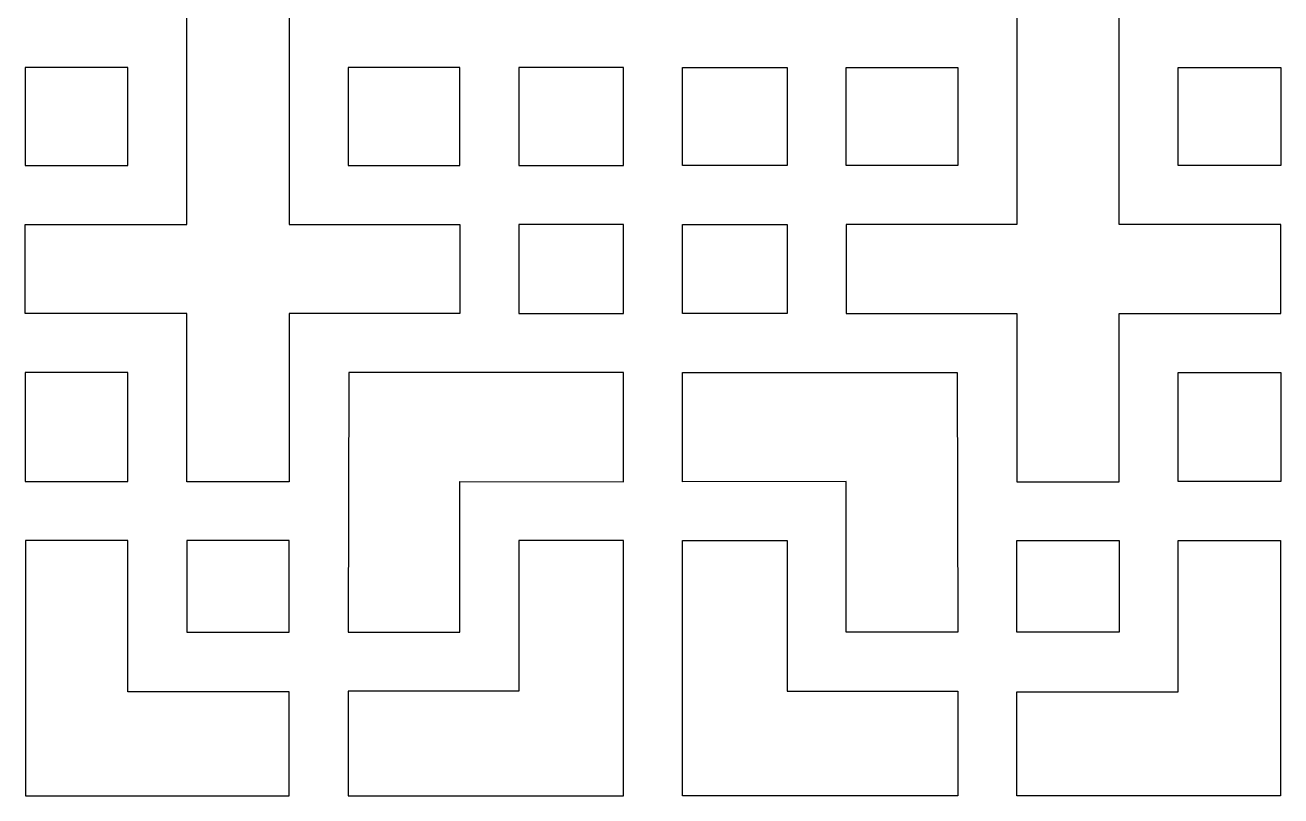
# Model space of a CAD drawing. Header units: centimetres. Extents: x -149 to 149, y -171 to 171.
# Drawn here: x 61.02 to 108.65, y 107.46 to 136.69 of the extents above; entities that cross this region are included whole.
import ezdxf

# ---------------------------------------------------------------- set-up
doc = ezdxf.new("R2010")
doc.units = ezdxf.units.CM
doc.header["$MEASUREMENT"] = 0
doc.layers.add('layer 1', color=7, linetype='Continuous')

msp = doc.modelspace()

# ---------------------------------------------------------------- linework, layer by layer
at = {"layer": 'layer 1', "color": 142}
for points, knots in [([(71.04248, 129.12957), (71.04248, 129.12957), (71.04249, 137.32283), (71.04249, 137.32283), (71.04249, 137.32283), (71.04249, 137.32283), (77.50891, 137.32285), (77.50891, 137.32285), (77.50891, 137.32285), (77.50891, 137.32285), (77.50891, 140.70203), (77.50891, 140.70203), (77.50891, 140.70203), (77.50891, 140.70203), (71.04249, 140.70203), (71.04249, 140.70203), (71.04249, 140.70203), (71.04249, 140.70203), (71.04249, 146.49138), (71.04249, 146.49138), (71.04249, 146.49138), (71.04249, 146.49138), (67.15705, 146.49138), (67.15705, 146.49138), (67.15705, 146.49138), (67.15705, 146.49138), (67.15705, 140.69895), (67.15705, 140.69895), (67.15705, 140.69895), (67.15705, 140.69895), (61.02606, 140.70203), (61.02606, 140.70203), (61.02606, 140.70203), (61.02606, 140.70203), (61.02606, 137.32285), (61.02606, 137.32285), (61.02606, 137.32285), (61.02606, 137.32285), (67.15705, 137.32285), (67.15705, 137.32285), (67.15705, 137.32285), (67.15705, 137.32285), (67.15705, 129.12959), (67.15705, 129.12959), (67.15705, 129.12959), (67.15705, 129.12959), (61.02606, 129.12957), (61.02606, 129.12957), (61.02606, 129.12957), (61.02606, 129.12957), (61.02606, 125.75969), (61.02606, 125.75969), (61.02606, 125.75969), (61.02606, 125.75969), (67.15705, 125.75971), (67.15705, 125.75971), (67.15705, 125.75971), (67.15705, 125.75971), (67.15705, 119.37713), (67.15705, 119.37713), (67.15705, 119.37713), (67.15705, 119.37713), (71.04249, 119.37713), (71.04249, 119.37713), (71.04249, 119.37713), (71.04249, 119.37713), (71.04249, 125.75969), (71.04249, 125.75969), (71.04249, 125.75969), (71.04249, 125.75969), (77.50891, 125.75969), (77.50891, 125.75969), (77.50891, 125.75969), (77.50891, 125.75969), (77.50891, 129.12957), (77.50891, 129.12957), (77.50891, 129.12957), (77.50891, 129.12957), (71.04248, 129.12957), (71.04248, 129.12957)], [0, 0, 0, 0, 0.04761905, 0.04761905, 0.04761905, 0.04761905, 0.0952381, 0.0952381, 0.0952381, 0.0952381, 0.14285714, 0.14285714, 0.14285714, 0.14285714, 0.19047619, 0.19047619, 0.19047619, 0.19047619, 0.23809524, 0.23809524, 0.23809524, 0.23809524, 0.28571429, 0.28571429, 0.28571429, 0.28571429, 0.33333333, 0.33333333, 0.33333333, 0.33333333, 0.38095238, 0.38095238, 0.38095238, 0.38095238, 0.42857143, 0.42857143, 0.42857143, 0.42857143, 0.47619048, 0.47619048, 0.47619048, 0.47619048, 0.52380952, 0.52380952, 0.52380952, 0.52380952, 0.57142857, 0.57142857, 0.57142857, 0.57142857, 0.61904762, 0.61904762, 0.61904762, 0.61904762, 0.66666667, 0.66666667, 0.66666667, 0.66666667, 0.71428571, 0.71428571, 0.71428571, 0.71428571, 0.76190476, 0.76190476, 0.76190476, 0.76190476, 0.80952381, 0.80952381, 0.80952381, 0.80952381, 0.85714286, 0.85714286, 0.85714286, 0.85714286, 0.9047619, 0.9047619, 0.9047619, 0.9047619, 1, 1, 1, 1]), ([(98.63536, 129.12957), (98.63536, 129.12957), (98.63534, 137.32283), (98.63534, 137.32283), (98.63534, 137.32283), (98.63534, 137.32283), (92.16892, 137.32285), (92.16892, 137.32285), (92.16892, 137.32285), (92.16892, 137.32285), (92.16892, 140.70203), (92.16892, 140.70203), (92.16892, 140.70203), (92.16892, 140.70203), (98.63534, 140.70203), (98.63534, 140.70203), (98.63534, 140.70203), (98.63534, 140.70203), (98.63534, 146.49138), (98.63534, 146.49138), (98.63534, 146.49138), (98.63534, 146.49138), (102.52079, 146.49138), (102.52079, 146.49138), (102.52079, 146.49138), (102.52079, 146.49138), (102.52079, 140.69895), (102.52079, 140.69895), (102.52079, 140.69895), (102.52079, 140.69895), (108.65177, 140.70203), (108.65177, 140.70203), (108.65177, 140.70203), (108.65177, 140.70203), (108.65177, 137.32285), (108.65177, 137.32285), (108.65177, 137.32285), (108.65177, 137.32285), (102.52079, 137.32285), (102.52079, 137.32285), (102.52079, 137.32285), (102.52079, 137.32285), (102.52079, 129.12959), (102.52079, 129.12959), (102.52079, 129.12959), (102.52079, 129.12959), (108.65177, 129.12957), (108.65177, 129.12957), (108.65177, 129.12957), (108.65177, 129.12957), (108.65177, 125.75969), (108.65177, 125.75969), (108.65177, 125.75969), (108.65177, 125.75969), (102.52079, 125.75971), (102.52079, 125.75971), (102.52079, 125.75971), (102.52079, 125.75971), (102.52079, 119.37713), (102.52079, 119.37713), (102.52079, 119.37713), (102.52079, 119.37713), (98.63534, 119.37713), (98.63534, 119.37713), (98.63534, 119.37713), (98.63534, 119.37713), (98.63534, 125.75969), (98.63534, 125.75969), (98.63534, 125.75969), (98.63534, 125.75969), (92.16892, 125.75969), (92.16892, 125.75969), (92.16892, 125.75969), (92.16892, 125.75969), (92.16892, 129.12957), (92.16892, 129.12957), (92.16892, 129.12957), (92.16892, 129.12957), (98.63536, 129.12957), (98.63536, 129.12957)], [0, 0, 0, 0, 0.04761905, 0.04761905, 0.04761905, 0.04761905, 0.0952381, 0.0952381, 0.0952381, 0.0952381, 0.14285714, 0.14285714, 0.14285714, 0.14285714, 0.19047619, 0.19047619, 0.19047619, 0.19047619, 0.23809524, 0.23809524, 0.23809524, 0.23809524, 0.28571429, 0.28571429, 0.28571429, 0.28571429, 0.33333333, 0.33333333, 0.33333333, 0.33333333, 0.38095238, 0.38095238, 0.38095238, 0.38095238, 0.42857143, 0.42857143, 0.42857143, 0.42857143, 0.47619048, 0.47619048, 0.47619048, 0.47619048, 0.52380952, 0.52380952, 0.52380952, 0.52380952, 0.57142857, 0.57142857, 0.57142857, 0.57142857, 0.61904762, 0.61904762, 0.61904762, 0.61904762, 0.66666667, 0.66666667, 0.66666667, 0.66666667, 0.71428571, 0.71428571, 0.71428571, 0.71428571, 0.76190476, 0.76190476, 0.76190476, 0.76190476, 0.80952381, 0.80952381, 0.80952381, 0.80952381, 0.85714286, 0.85714286, 0.85714286, 0.85714286, 0.9047619, 0.9047619, 0.9047619, 0.9047619, 1, 1, 1, 1]), ([(64.91461, 131.36268), (64.91461, 131.36268), (61.02296, 131.36268), (61.02296, 131.36268), (61.02296, 131.36268), (61.02296, 131.36268), (61.02296, 135.08662), (61.02296, 135.08662), (61.02296, 135.08662), (61.02296, 135.08662), (64.91461, 135.08662), (64.91461, 135.08662), (64.91461, 135.08662), (64.91461, 135.08662), (64.91461, 131.36268), (64.91461, 131.36268)], [0, 0, 0, 0, 0.2, 0.2, 0.2, 0.2, 0.4, 0.4, 0.4, 0.4, 0.6, 0.6, 0.6, 0.6, 1, 1, 1, 1]), ([(77.51512, 131.3658), (77.51512, 131.3658), (73.28182, 131.3658), (73.28182, 131.3658), (73.28182, 131.3658), (73.28182, 131.3658), (73.28182, 135.08041), (73.28182, 135.08041), (73.28182, 135.08041), (73.28182, 135.08041), (77.51512, 135.08041), (77.51512, 135.08041), (77.51512, 135.08041), (77.51512, 135.08041), (77.51512, 131.3658), (77.51512, 131.3658)], [0, 0, 0, 0, 0.2, 0.2, 0.2, 0.2, 0.4, 0.4, 0.4, 0.4, 0.6, 0.6, 0.6, 0.6, 1, 1, 1, 1]), ([(83.72065, 131.3658), (83.72065, 131.3658), (79.74514, 131.3658), (79.74514, 131.3658), (79.74514, 131.3658), (79.74514, 131.3658), (79.74514, 135.08662), (79.74514, 135.08662), (79.74514, 135.08662), (79.74514, 135.08662), (83.72065, 135.08662), (83.72065, 135.08662), (83.72065, 135.08662), (83.72065, 135.08662), (83.72065, 131.3658), (83.72065, 131.3658)], [0, 0, 0, 0, 0.2, 0.2, 0.2, 0.2, 0.4, 0.4, 0.4, 0.4, 0.6, 0.6, 0.6, 0.6, 1, 1, 1, 1]), ([(85.95718, 131.3658), (85.95718, 131.3658), (89.9327, 131.3658), (89.9327, 131.3658), (89.9327, 131.3658), (89.9327, 131.3658), (89.9327, 135.08662), (89.9327, 135.08662), (89.9327, 135.08662), (89.9327, 135.08662), (85.95718, 135.08662), (85.95718, 135.08662), (85.95718, 135.08662), (85.95718, 135.08662), (85.95718, 131.3658), (85.95718, 131.3658)], [0, 0, 0, 0, 0.2, 0.2, 0.2, 0.2, 0.4, 0.4, 0.4, 0.4, 0.6, 0.6, 0.6, 0.6, 1, 1, 1, 1]), ([(92.16271, 131.3658), (92.16271, 131.3658), (96.39601, 131.3658), (96.39601, 131.3658), (96.39601, 131.3658), (96.39601, 131.3658), (96.39601, 135.08041), (96.39601, 135.08041), (96.39601, 135.08041), (96.39601, 135.08041), (92.16271, 135.08041), (92.16271, 135.08041), (92.16271, 135.08041), (92.16271, 135.08041), (92.16271, 131.3658), (92.16271, 131.3658)], [0, 0, 0, 0, 0.2, 0.2, 0.2, 0.2, 0.4, 0.4, 0.4, 0.4, 0.6, 0.6, 0.6, 0.6, 1, 1, 1, 1]), ([(104.76322, 131.36268), (104.76322, 131.36268), (108.65488, 131.36268), (108.65488, 131.36268), (108.65488, 131.36268), (108.65488, 131.36268), (108.65488, 135.08662), (108.65488, 135.08662), (108.65488, 135.08662), (108.65488, 135.08662), (104.76322, 135.08662), (104.76322, 135.08662), (104.76322, 135.08662), (104.76322, 135.08662), (104.76322, 131.36268), (104.76322, 131.36268)], [0, 0, 0, 0, 0.2, 0.2, 0.2, 0.2, 0.4, 0.4, 0.4, 0.4, 0.6, 0.6, 0.6, 0.6, 1, 1, 1, 1]), ([(83.72065, 125.7566), (83.72065, 125.7566), (79.74514, 125.7566), (79.74514, 125.7566), (79.74514, 125.7566), (79.74514, 125.7566), (79.74514, 129.12957), (79.74514, 129.12957), (79.74514, 129.12957), (79.74514, 129.12957), (83.72065, 129.12957), (83.72065, 129.12957), (83.72065, 129.12957), (83.72065, 129.12957), (83.72065, 125.7566), (83.72065, 125.7566)], [0, 0, 0, 0, 0.2, 0.2, 0.2, 0.2, 0.4, 0.4, 0.4, 0.4, 0.6, 0.6, 0.6, 0.6, 1, 1, 1, 1]), ([(85.95718, 125.7566), (85.95718, 125.7566), (89.9327, 125.7566), (89.9327, 125.7566), (89.9327, 125.7566), (89.9327, 125.7566), (89.9327, 129.12957), (89.9327, 129.12957), (89.9327, 129.12957), (89.9327, 129.12957), (85.95718, 129.12957), (85.95718, 129.12957), (85.95718, 129.12957), (85.95718, 129.12957), (85.95718, 125.7566), (85.95718, 125.7566)], [0, 0, 0, 0, 0.2, 0.2, 0.2, 0.2, 0.4, 0.4, 0.4, 0.4, 0.6, 0.6, 0.6, 0.6, 1, 1, 1, 1]), ([(64.91461, 119.38024), (64.91461, 119.38024), (61.02606, 119.38024), (61.02606, 119.38024), (61.02606, 119.38024), (61.02606, 119.38024), (61.02606, 123.52036), (61.02606, 123.52036), (61.02606, 123.52036), (61.02606, 123.52036), (64.91461, 123.52036), (64.91461, 123.52036), (64.91461, 123.52036), (64.91461, 123.52036), (64.91461, 119.38024), (64.91461, 119.38024)], [0, 0, 0, 0, 0.2, 0.2, 0.2, 0.2, 0.4, 0.4, 0.4, 0.4, 0.6, 0.6, 0.6, 0.6, 1, 1, 1, 1]), ([(73.30184, 123.52045), (73.30184, 123.52045), (83.72065, 123.52036), (83.72065, 123.52036), (83.72065, 123.52036), (83.72065, 123.52036), (83.72065, 119.37713), (83.72065, 119.37713), (83.72065, 119.37713), (83.72065, 119.37713), (77.50891, 119.3777), (77.50891, 119.3777), (77.50891, 119.3777), (77.50891, 119.3777), (77.50891, 113.67477), (77.50891, 113.67477), (77.50891, 113.67477), (77.50891, 113.67477), (73.28182, 113.67477), (73.28182, 113.67477), (73.28182, 113.67477), (73.28182, 113.67477), (73.30184, 123.52045), (73.30184, 123.52045)], [0, 0, 0, 0, 0.14285714, 0.14285714, 0.14285714, 0.14285714, 0.28571429, 0.28571429, 0.28571429, 0.28571429, 0.42857143, 0.42857143, 0.42857143, 0.42857143, 0.57142857, 0.57142857, 0.57142857, 0.57142857, 0.71428571, 0.71428571, 0.71428571, 0.71428571, 1, 1, 1, 1]), ([(96.376, 123.52045), (96.376, 123.52045), (85.95718, 123.52036), (85.95718, 123.52036), (85.95718, 123.52036), (85.95718, 123.52036), (85.95718, 119.37713), (85.95718, 119.37713), (85.95718, 119.37713), (85.95718, 119.37713), (92.16892, 119.3777), (92.16892, 119.3777), (92.16892, 119.3777), (92.16892, 119.3777), (92.16892, 113.67477), (92.16892, 113.67477), (92.16892, 113.67477), (92.16892, 113.67477), (96.39601, 113.67477), (96.39601, 113.67477), (96.39601, 113.67477), (96.39601, 113.67477), (96.376, 123.52045), (96.376, 123.52045)], [0, 0, 0, 0, 0.14285714, 0.14285714, 0.14285714, 0.14285714, 0.28571429, 0.28571429, 0.28571429, 0.28571429, 0.42857143, 0.42857143, 0.42857143, 0.42857143, 0.57142857, 0.57142857, 0.57142857, 0.57142857, 0.71428571, 0.71428571, 0.71428571, 0.71428571, 1, 1, 1, 1]), ([(104.76322, 119.38024), (104.76322, 119.38024), (108.65177, 119.38024), (108.65177, 119.38024), (108.65177, 119.38024), (108.65177, 119.38024), (108.65177, 123.52036), (108.65177, 123.52036), (108.65177, 123.52036), (108.65177, 123.52036), (104.76322, 123.52036), (104.76322, 123.52036), (104.76322, 123.52036), (104.76322, 123.52036), (104.76322, 119.38024), (104.76322, 119.38024)], [0, 0, 0, 0, 0.2, 0.2, 0.2, 0.2, 0.4, 0.4, 0.4, 0.4, 0.6, 0.6, 0.6, 0.6, 1, 1, 1, 1]), ([(64.91461, 111.40676), (64.91461, 111.40676), (71.04249, 111.40676), (71.04249, 111.40676), (71.04249, 111.40676), (71.04249, 111.40676), (71.04249, 107.46303), (71.04249, 107.46303), (71.04249, 107.46303), (71.04249, 107.46303), (61.03227, 107.46303), (61.03227, 107.46303), (61.03227, 107.46303), (61.03227, 107.46303), (61.03227, 117.14092), (61.03227, 117.14092), (61.03227, 117.14092), (61.03227, 117.14092), (64.91461, 117.14092), (64.91461, 117.14092), (64.91461, 117.14092), (64.91461, 117.14092), (64.91461, 111.40676), (64.91461, 111.40676)], [0, 0, 0, 0, 0.14285714, 0.14285714, 0.14285714, 0.14285714, 0.28571429, 0.28571429, 0.28571429, 0.28571429, 0.42857143, 0.42857143, 0.42857143, 0.42857143, 0.57142857, 0.57142857, 0.57142857, 0.57142857, 0.71428571, 0.71428571, 0.71428571, 0.71428571, 1, 1, 1, 1]), ([(71.04249, 113.67477), (71.04249, 113.67477), (67.15084, 113.67477), (67.15084, 113.67477), (67.15084, 113.67477), (67.15084, 113.67477), (67.15084, 117.14092), (67.15084, 117.14092), (67.15084, 117.14092), (67.15084, 117.14092), (71.04249, 117.14092), (71.04249, 117.14092), (71.04249, 117.14092), (71.04249, 117.14092), (71.04249, 113.67477), (71.04249, 113.67477)], [0, 0, 0, 0, 0.2, 0.2, 0.2, 0.2, 0.4, 0.4, 0.4, 0.4, 0.6, 0.6, 0.6, 0.6, 1, 1, 1, 1]), ([(79.74825, 111.43854), (79.74825, 111.43854), (79.74824, 117.14092), (79.74824, 117.14092), (79.74824, 117.14092), (79.74824, 117.14092), (83.72065, 117.14092), (83.72065, 117.14092), (83.72065, 117.14092), (83.72065, 117.14092), (83.72065, 107.46303), (83.72065, 107.46303), (83.72065, 107.46303), (83.72065, 107.46303), (73.27872, 107.46303), (73.27872, 107.46303), (73.27872, 107.46303), (73.27872, 107.46303), (73.27872, 111.43854), (73.27872, 111.43854), (73.27872, 111.43854), (73.27872, 111.43854), (79.74825, 111.43854), (79.74825, 111.43854)], [0, 0, 0, 0, 0.14285714, 0.14285714, 0.14285714, 0.14285714, 0.28571429, 0.28571429, 0.28571429, 0.28571429, 0.42857143, 0.42857143, 0.42857143, 0.42857143, 0.57142857, 0.57142857, 0.57142857, 0.57142857, 0.71428571, 0.71428571, 0.71428571, 0.71428571, 1, 1, 1, 1]), ([(89.92958, 111.43854), (89.92958, 111.43854), (89.92959, 117.14092), (89.92959, 117.14092), (89.92959, 117.14092), (89.92959, 117.14092), (85.95718, 117.14092), (85.95718, 117.14092), (85.95718, 117.14092), (85.95718, 117.14092), (85.95718, 107.46303), (85.95718, 107.46303), (85.95718, 107.46303), (85.95718, 107.46303), (96.39912, 107.46303), (96.39912, 107.46303), (96.39912, 107.46303), (96.39912, 107.46303), (96.39912, 111.43854), (96.39912, 111.43854), (96.39912, 111.43854), (96.39912, 111.43854), (89.92958, 111.43854), (89.92958, 111.43854)], [0, 0, 0, 0, 0.14285714, 0.14285714, 0.14285714, 0.14285714, 0.28571429, 0.28571429, 0.28571429, 0.28571429, 0.42857143, 0.42857143, 0.42857143, 0.42857143, 0.57142857, 0.57142857, 0.57142857, 0.57142857, 0.71428571, 0.71428571, 0.71428571, 0.71428571, 1, 1, 1, 1]), ([(104.76322, 111.40676), (104.76322, 111.40676), (98.63534, 111.40676), (98.63534, 111.40676), (98.63534, 111.40676), (98.63534, 111.40676), (98.63534, 107.46303), (98.63534, 107.46303), (98.63534, 107.46303), (98.63534, 107.46303), (108.64556, 107.46303), (108.64556, 107.46303), (108.64556, 107.46303), (108.64556, 107.46303), (108.64556, 117.14092), (108.64556, 117.14092), (108.64556, 117.14092), (108.64556, 117.14092), (104.76322, 117.14092), (104.76322, 117.14092), (104.76322, 117.14092), (104.76322, 117.14092), (104.76322, 111.40676), (104.76322, 111.40676)], [0, 0, 0, 0, 0.14285714, 0.14285714, 0.14285714, 0.14285714, 0.28571429, 0.28571429, 0.28571429, 0.28571429, 0.42857143, 0.42857143, 0.42857143, 0.42857143, 0.57142857, 0.57142857, 0.57142857, 0.57142857, 0.71428571, 0.71428571, 0.71428571, 0.71428571, 1, 1, 1, 1]), ([(98.63534, 113.67477), (98.63534, 113.67477), (102.527, 113.67477), (102.527, 113.67477), (102.527, 113.67477), (102.527, 113.67477), (102.527, 117.14092), (102.527, 117.14092), (102.527, 117.14092), (102.527, 117.14092), (98.63534, 117.14092), (98.63534, 117.14092), (98.63534, 117.14092), (98.63534, 117.14092), (98.63534, 113.67477), (98.63534, 113.67477)], [0, 0, 0, 0, 0.2, 0.2, 0.2, 0.2, 0.4, 0.4, 0.4, 0.4, 0.6, 0.6, 0.6, 0.6, 1, 1, 1, 1])]:
    msp.add_open_spline(points, degree=3, knots=knots, dxfattribs=at)
at = {"layer": 'layer 1', "color": 250, "lineweight": 9}
for points, knots in [([(71.04248, 129.12957), (71.04248, 129.12957), (71.04249, 137.32283), (71.04249, 137.32283), (71.04249, 137.32283), (71.04249, 137.32283), (77.50891, 137.32285), (77.50891, 137.32285), (77.50891, 137.32285), (77.50891, 137.32285), (77.50891, 140.70203), (77.50891, 140.70203), (77.50891, 140.70203), (77.50891, 140.70203), (71.04249, 140.70203), (71.04249, 140.70203), (71.04249, 140.70203), (71.04249, 140.70203), (71.04249, 146.49138), (71.04249, 146.49138), (71.04249, 146.49138), (71.04249, 146.49138), (67.15705, 146.49138), (67.15705, 146.49138), (67.15705, 146.49138), (67.15705, 146.49138), (67.15705, 140.69895), (67.15705, 140.69895), (67.15705, 140.69895), (67.15705, 140.69895), (61.02606, 140.70203), (61.02606, 140.70203), (61.02606, 140.70203), (61.02606, 140.70203), (61.02606, 137.32285), (61.02606, 137.32285), (61.02606, 137.32285), (61.02606, 137.32285), (67.15705, 137.32285), (67.15705, 137.32285), (67.15705, 137.32285), (67.15705, 137.32285), (67.15705, 129.12959), (67.15705, 129.12959), (67.15705, 129.12959), (67.15705, 129.12959), (61.02606, 129.12957), (61.02606, 129.12957), (61.02606, 129.12957), (61.02606, 129.12957), (61.02606, 125.75969), (61.02606, 125.75969), (61.02606, 125.75969), (61.02606, 125.75969), (67.15705, 125.75971), (67.15705, 125.75971), (67.15705, 125.75971), (67.15705, 125.75971), (67.15705, 119.37713), (67.15705, 119.37713), (67.15705, 119.37713), (67.15705, 119.37713), (71.04249, 119.37713), (71.04249, 119.37713), (71.04249, 119.37713), (71.04249, 119.37713), (71.04249, 125.75969), (71.04249, 125.75969), (71.04249, 125.75969), (71.04249, 125.75969), (77.50891, 125.75969), (77.50891, 125.75969), (77.50891, 125.75969), (77.50891, 125.75969), (77.50891, 129.12957), (77.50891, 129.12957), (77.50891, 129.12957), (77.50891, 129.12957), (71.04248, 129.12957), (71.04248, 129.12957)], [0, 0, 0, 0, 0.04761905, 0.04761905, 0.04761905, 0.04761905, 0.0952381, 0.0952381, 0.0952381, 0.0952381, 0.14285714, 0.14285714, 0.14285714, 0.14285714, 0.19047619, 0.19047619, 0.19047619, 0.19047619, 0.23809524, 0.23809524, 0.23809524, 0.23809524, 0.28571429, 0.28571429, 0.28571429, 0.28571429, 0.33333333, 0.33333333, 0.33333333, 0.33333333, 0.38095238, 0.38095238, 0.38095238, 0.38095238, 0.42857143, 0.42857143, 0.42857143, 0.42857143, 0.47619048, 0.47619048, 0.47619048, 0.47619048, 0.52380952, 0.52380952, 0.52380952, 0.52380952, 0.57142857, 0.57142857, 0.57142857, 0.57142857, 0.61904762, 0.61904762, 0.61904762, 0.61904762, 0.66666667, 0.66666667, 0.66666667, 0.66666667, 0.71428571, 0.71428571, 0.71428571, 0.71428571, 0.76190476, 0.76190476, 0.76190476, 0.76190476, 0.80952381, 0.80952381, 0.80952381, 0.80952381, 0.85714286, 0.85714286, 0.85714286, 0.85714286, 0.9047619, 0.9047619, 0.9047619, 0.9047619, 1, 1, 1, 1]), ([(98.63536, 129.12957), (98.63536, 129.12957), (98.63534, 137.32283), (98.63534, 137.32283), (98.63534, 137.32283), (98.63534, 137.32283), (92.16892, 137.32285), (92.16892, 137.32285), (92.16892, 137.32285), (92.16892, 137.32285), (92.16892, 140.70203), (92.16892, 140.70203), (92.16892, 140.70203), (92.16892, 140.70203), (98.63534, 140.70203), (98.63534, 140.70203), (98.63534, 140.70203), (98.63534, 140.70203), (98.63534, 146.49138), (98.63534, 146.49138), (98.63534, 146.49138), (98.63534, 146.49138), (102.52079, 146.49138), (102.52079, 146.49138), (102.52079, 146.49138), (102.52079, 146.49138), (102.52079, 140.69895), (102.52079, 140.69895), (102.52079, 140.69895), (102.52079, 140.69895), (108.65177, 140.70203), (108.65177, 140.70203), (108.65177, 140.70203), (108.65177, 140.70203), (108.65177, 137.32285), (108.65177, 137.32285), (108.65177, 137.32285), (108.65177, 137.32285), (102.52079, 137.32285), (102.52079, 137.32285), (102.52079, 137.32285), (102.52079, 137.32285), (102.52079, 129.12959), (102.52079, 129.12959), (102.52079, 129.12959), (102.52079, 129.12959), (108.65177, 129.12957), (108.65177, 129.12957), (108.65177, 129.12957), (108.65177, 129.12957), (108.65177, 125.75969), (108.65177, 125.75969), (108.65177, 125.75969), (108.65177, 125.75969), (102.52079, 125.75971), (102.52079, 125.75971), (102.52079, 125.75971), (102.52079, 125.75971), (102.52079, 119.37713), (102.52079, 119.37713), (102.52079, 119.37713), (102.52079, 119.37713), (98.63534, 119.37713), (98.63534, 119.37713), (98.63534, 119.37713), (98.63534, 119.37713), (98.63534, 125.75969), (98.63534, 125.75969), (98.63534, 125.75969), (98.63534, 125.75969), (92.16892, 125.75969), (92.16892, 125.75969), (92.16892, 125.75969), (92.16892, 125.75969), (92.16892, 129.12957), (92.16892, 129.12957), (92.16892, 129.12957), (92.16892, 129.12957), (98.63536, 129.12957), (98.63536, 129.12957)], [0, 0, 0, 0, 0.04761905, 0.04761905, 0.04761905, 0.04761905, 0.0952381, 0.0952381, 0.0952381, 0.0952381, 0.14285714, 0.14285714, 0.14285714, 0.14285714, 0.19047619, 0.19047619, 0.19047619, 0.19047619, 0.23809524, 0.23809524, 0.23809524, 0.23809524, 0.28571429, 0.28571429, 0.28571429, 0.28571429, 0.33333333, 0.33333333, 0.33333333, 0.33333333, 0.38095238, 0.38095238, 0.38095238, 0.38095238, 0.42857143, 0.42857143, 0.42857143, 0.42857143, 0.47619048, 0.47619048, 0.47619048, 0.47619048, 0.52380952, 0.52380952, 0.52380952, 0.52380952, 0.57142857, 0.57142857, 0.57142857, 0.57142857, 0.61904762, 0.61904762, 0.61904762, 0.61904762, 0.66666667, 0.66666667, 0.66666667, 0.66666667, 0.71428571, 0.71428571, 0.71428571, 0.71428571, 0.76190476, 0.76190476, 0.76190476, 0.76190476, 0.80952381, 0.80952381, 0.80952381, 0.80952381, 0.85714286, 0.85714286, 0.85714286, 0.85714286, 0.9047619, 0.9047619, 0.9047619, 0.9047619, 1, 1, 1, 1]), ([(64.91461, 131.36268), (64.91461, 131.36268), (61.02296, 131.36268), (61.02296, 131.36268), (61.02296, 131.36268), (61.02296, 131.36268), (61.02296, 135.08662), (61.02296, 135.08662), (61.02296, 135.08662), (61.02296, 135.08662), (64.91461, 135.08662), (64.91461, 135.08662), (64.91461, 135.08662), (64.91461, 135.08662), (64.91461, 131.36268), (64.91461, 131.36268)], [0, 0, 0, 0, 0.2, 0.2, 0.2, 0.2, 0.4, 0.4, 0.4, 0.4, 0.6, 0.6, 0.6, 0.6, 1, 1, 1, 1]), ([(77.51512, 131.3658), (77.51512, 131.3658), (73.28182, 131.3658), (73.28182, 131.3658), (73.28182, 131.3658), (73.28182, 131.3658), (73.28182, 135.08041), (73.28182, 135.08041), (73.28182, 135.08041), (73.28182, 135.08041), (77.51512, 135.08041), (77.51512, 135.08041), (77.51512, 135.08041), (77.51512, 135.08041), (77.51512, 131.3658), (77.51512, 131.3658)], [0, 0, 0, 0, 0.2, 0.2, 0.2, 0.2, 0.4, 0.4, 0.4, 0.4, 0.6, 0.6, 0.6, 0.6, 1, 1, 1, 1]), ([(83.72065, 131.3658), (83.72065, 131.3658), (79.74514, 131.3658), (79.74514, 131.3658), (79.74514, 131.3658), (79.74514, 131.3658), (79.74514, 135.08662), (79.74514, 135.08662), (79.74514, 135.08662), (79.74514, 135.08662), (83.72065, 135.08662), (83.72065, 135.08662), (83.72065, 135.08662), (83.72065, 135.08662), (83.72065, 131.3658), (83.72065, 131.3658)], [0, 0, 0, 0, 0.2, 0.2, 0.2, 0.2, 0.4, 0.4, 0.4, 0.4, 0.6, 0.6, 0.6, 0.6, 1, 1, 1, 1]), ([(85.95718, 131.3658), (85.95718, 131.3658), (89.9327, 131.3658), (89.9327, 131.3658), (89.9327, 131.3658), (89.9327, 131.3658), (89.9327, 135.08662), (89.9327, 135.08662), (89.9327, 135.08662), (89.9327, 135.08662), (85.95718, 135.08662), (85.95718, 135.08662), (85.95718, 135.08662), (85.95718, 135.08662), (85.95718, 131.3658), (85.95718, 131.3658)], [0, 0, 0, 0, 0.2, 0.2, 0.2, 0.2, 0.4, 0.4, 0.4, 0.4, 0.6, 0.6, 0.6, 0.6, 1, 1, 1, 1]), ([(92.16271, 131.3658), (92.16271, 131.3658), (96.39601, 131.3658), (96.39601, 131.3658), (96.39601, 131.3658), (96.39601, 131.3658), (96.39601, 135.08041), (96.39601, 135.08041), (96.39601, 135.08041), (96.39601, 135.08041), (92.16271, 135.08041), (92.16271, 135.08041), (92.16271, 135.08041), (92.16271, 135.08041), (92.16271, 131.3658), (92.16271, 131.3658)], [0, 0, 0, 0, 0.2, 0.2, 0.2, 0.2, 0.4, 0.4, 0.4, 0.4, 0.6, 0.6, 0.6, 0.6, 1, 1, 1, 1]), ([(104.76322, 131.36268), (104.76322, 131.36268), (108.65488, 131.36268), (108.65488, 131.36268), (108.65488, 131.36268), (108.65488, 131.36268), (108.65488, 135.08662), (108.65488, 135.08662), (108.65488, 135.08662), (108.65488, 135.08662), (104.76322, 135.08662), (104.76322, 135.08662), (104.76322, 135.08662), (104.76322, 135.08662), (104.76322, 131.36268), (104.76322, 131.36268)], [0, 0, 0, 0, 0.2, 0.2, 0.2, 0.2, 0.4, 0.4, 0.4, 0.4, 0.6, 0.6, 0.6, 0.6, 1, 1, 1, 1]), ([(83.72065, 125.7566), (83.72065, 125.7566), (79.74514, 125.7566), (79.74514, 125.7566), (79.74514, 125.7566), (79.74514, 125.7566), (79.74514, 129.12957), (79.74514, 129.12957), (79.74514, 129.12957), (79.74514, 129.12957), (83.72065, 129.12957), (83.72065, 129.12957), (83.72065, 129.12957), (83.72065, 129.12957), (83.72065, 125.7566), (83.72065, 125.7566)], [0, 0, 0, 0, 0.2, 0.2, 0.2, 0.2, 0.4, 0.4, 0.4, 0.4, 0.6, 0.6, 0.6, 0.6, 1, 1, 1, 1]), ([(85.95718, 125.7566), (85.95718, 125.7566), (89.9327, 125.7566), (89.9327, 125.7566), (89.9327, 125.7566), (89.9327, 125.7566), (89.9327, 129.12957), (89.9327, 129.12957), (89.9327, 129.12957), (89.9327, 129.12957), (85.95718, 129.12957), (85.95718, 129.12957), (85.95718, 129.12957), (85.95718, 129.12957), (85.95718, 125.7566), (85.95718, 125.7566)], [0, 0, 0, 0, 0.2, 0.2, 0.2, 0.2, 0.4, 0.4, 0.4, 0.4, 0.6, 0.6, 0.6, 0.6, 1, 1, 1, 1]), ([(64.91461, 119.38024), (64.91461, 119.38024), (61.02606, 119.38024), (61.02606, 119.38024), (61.02606, 119.38024), (61.02606, 119.38024), (61.02606, 123.52036), (61.02606, 123.52036), (61.02606, 123.52036), (61.02606, 123.52036), (64.91461, 123.52036), (64.91461, 123.52036), (64.91461, 123.52036), (64.91461, 123.52036), (64.91461, 119.38024), (64.91461, 119.38024)], [0, 0, 0, 0, 0.2, 0.2, 0.2, 0.2, 0.4, 0.4, 0.4, 0.4, 0.6, 0.6, 0.6, 0.6, 1, 1, 1, 1]), ([(73.30184, 123.52045), (73.30184, 123.52045), (83.72065, 123.52036), (83.72065, 123.52036), (83.72065, 123.52036), (83.72065, 123.52036), (83.72065, 119.37713), (83.72065, 119.37713), (83.72065, 119.37713), (83.72065, 119.37713), (77.50891, 119.3777), (77.50891, 119.3777), (77.50891, 119.3777), (77.50891, 119.3777), (77.50891, 113.67477), (77.50891, 113.67477), (77.50891, 113.67477), (77.50891, 113.67477), (73.28182, 113.67477), (73.28182, 113.67477), (73.28182, 113.67477), (73.28182, 113.67477), (73.30184, 123.52045), (73.30184, 123.52045)], [0, 0, 0, 0, 0.14285714, 0.14285714, 0.14285714, 0.14285714, 0.28571429, 0.28571429, 0.28571429, 0.28571429, 0.42857143, 0.42857143, 0.42857143, 0.42857143, 0.57142857, 0.57142857, 0.57142857, 0.57142857, 0.71428571, 0.71428571, 0.71428571, 0.71428571, 1, 1, 1, 1]), ([(96.376, 123.52045), (96.376, 123.52045), (85.95718, 123.52036), (85.95718, 123.52036), (85.95718, 123.52036), (85.95718, 123.52036), (85.95718, 119.37713), (85.95718, 119.37713), (85.95718, 119.37713), (85.95718, 119.37713), (92.16892, 119.3777), (92.16892, 119.3777), (92.16892, 119.3777), (92.16892, 119.3777), (92.16892, 113.67477), (92.16892, 113.67477), (92.16892, 113.67477), (92.16892, 113.67477), (96.39601, 113.67477), (96.39601, 113.67477), (96.39601, 113.67477), (96.39601, 113.67477), (96.376, 123.52045), (96.376, 123.52045)], [0, 0, 0, 0, 0.14285714, 0.14285714, 0.14285714, 0.14285714, 0.28571429, 0.28571429, 0.28571429, 0.28571429, 0.42857143, 0.42857143, 0.42857143, 0.42857143, 0.57142857, 0.57142857, 0.57142857, 0.57142857, 0.71428571, 0.71428571, 0.71428571, 0.71428571, 1, 1, 1, 1]), ([(104.76322, 119.38024), (104.76322, 119.38024), (108.65177, 119.38024), (108.65177, 119.38024), (108.65177, 119.38024), (108.65177, 119.38024), (108.65177, 123.52036), (108.65177, 123.52036), (108.65177, 123.52036), (108.65177, 123.52036), (104.76322, 123.52036), (104.76322, 123.52036), (104.76322, 123.52036), (104.76322, 123.52036), (104.76322, 119.38024), (104.76322, 119.38024)], [0, 0, 0, 0, 0.2, 0.2, 0.2, 0.2, 0.4, 0.4, 0.4, 0.4, 0.6, 0.6, 0.6, 0.6, 1, 1, 1, 1]), ([(64.91461, 111.40676), (64.91461, 111.40676), (71.04249, 111.40676), (71.04249, 111.40676), (71.04249, 111.40676), (71.04249, 111.40676), (71.04249, 107.46303), (71.04249, 107.46303), (71.04249, 107.46303), (71.04249, 107.46303), (61.03227, 107.46303), (61.03227, 107.46303), (61.03227, 107.46303), (61.03227, 107.46303), (61.03227, 117.14092), (61.03227, 117.14092), (61.03227, 117.14092), (61.03227, 117.14092), (64.91461, 117.14092), (64.91461, 117.14092), (64.91461, 117.14092), (64.91461, 117.14092), (64.91461, 111.40676), (64.91461, 111.40676)], [0, 0, 0, 0, 0.14285714, 0.14285714, 0.14285714, 0.14285714, 0.28571429, 0.28571429, 0.28571429, 0.28571429, 0.42857143, 0.42857143, 0.42857143, 0.42857143, 0.57142857, 0.57142857, 0.57142857, 0.57142857, 0.71428571, 0.71428571, 0.71428571, 0.71428571, 1, 1, 1, 1]), ([(71.04249, 113.67477), (71.04249, 113.67477), (67.15084, 113.67477), (67.15084, 113.67477), (67.15084, 113.67477), (67.15084, 113.67477), (67.15084, 117.14092), (67.15084, 117.14092), (67.15084, 117.14092), (67.15084, 117.14092), (71.04249, 117.14092), (71.04249, 117.14092), (71.04249, 117.14092), (71.04249, 117.14092), (71.04249, 113.67477), (71.04249, 113.67477)], [0, 0, 0, 0, 0.2, 0.2, 0.2, 0.2, 0.4, 0.4, 0.4, 0.4, 0.6, 0.6, 0.6, 0.6, 1, 1, 1, 1]), ([(79.74825, 111.43854), (79.74825, 111.43854), (79.74824, 117.14092), (79.74824, 117.14092), (79.74824, 117.14092), (79.74824, 117.14092), (83.72065, 117.14092), (83.72065, 117.14092), (83.72065, 117.14092), (83.72065, 117.14092), (83.72065, 107.46303), (83.72065, 107.46303), (83.72065, 107.46303), (83.72065, 107.46303), (73.27872, 107.46303), (73.27872, 107.46303), (73.27872, 107.46303), (73.27872, 107.46303), (73.27872, 111.43854), (73.27872, 111.43854), (73.27872, 111.43854), (73.27872, 111.43854), (79.74825, 111.43854), (79.74825, 111.43854)], [0, 0, 0, 0, 0.14285714, 0.14285714, 0.14285714, 0.14285714, 0.28571429, 0.28571429, 0.28571429, 0.28571429, 0.42857143, 0.42857143, 0.42857143, 0.42857143, 0.57142857, 0.57142857, 0.57142857, 0.57142857, 0.71428571, 0.71428571, 0.71428571, 0.71428571, 1, 1, 1, 1]), ([(89.92958, 111.43854), (89.92958, 111.43854), (89.92959, 117.14092), (89.92959, 117.14092), (89.92959, 117.14092), (89.92959, 117.14092), (85.95718, 117.14092), (85.95718, 117.14092), (85.95718, 117.14092), (85.95718, 117.14092), (85.95718, 107.46303), (85.95718, 107.46303), (85.95718, 107.46303), (85.95718, 107.46303), (96.39912, 107.46303), (96.39912, 107.46303), (96.39912, 107.46303), (96.39912, 107.46303), (96.39912, 111.43854), (96.39912, 111.43854), (96.39912, 111.43854), (96.39912, 111.43854), (89.92958, 111.43854), (89.92958, 111.43854)], [0, 0, 0, 0, 0.14285714, 0.14285714, 0.14285714, 0.14285714, 0.28571429, 0.28571429, 0.28571429, 0.28571429, 0.42857143, 0.42857143, 0.42857143, 0.42857143, 0.57142857, 0.57142857, 0.57142857, 0.57142857, 0.71428571, 0.71428571, 0.71428571, 0.71428571, 1, 1, 1, 1]), ([(104.76322, 111.40676), (104.76322, 111.40676), (98.63534, 111.40676), (98.63534, 111.40676), (98.63534, 111.40676), (98.63534, 111.40676), (98.63534, 107.46303), (98.63534, 107.46303), (98.63534, 107.46303), (98.63534, 107.46303), (108.64556, 107.46303), (108.64556, 107.46303), (108.64556, 107.46303), (108.64556, 107.46303), (108.64556, 117.14092), (108.64556, 117.14092), (108.64556, 117.14092), (108.64556, 117.14092), (104.76322, 117.14092), (104.76322, 117.14092), (104.76322, 117.14092), (104.76322, 117.14092), (104.76322, 111.40676), (104.76322, 111.40676)], [0, 0, 0, 0, 0.14285714, 0.14285714, 0.14285714, 0.14285714, 0.28571429, 0.28571429, 0.28571429, 0.28571429, 0.42857143, 0.42857143, 0.42857143, 0.42857143, 0.57142857, 0.57142857, 0.57142857, 0.57142857, 0.71428571, 0.71428571, 0.71428571, 0.71428571, 1, 1, 1, 1]), ([(98.63534, 113.67477), (98.63534, 113.67477), (102.527, 113.67477), (102.527, 113.67477), (102.527, 113.67477), (102.527, 113.67477), (102.527, 117.14092), (102.527, 117.14092), (102.527, 117.14092), (102.527, 117.14092), (98.63534, 117.14092), (98.63534, 117.14092), (98.63534, 117.14092), (98.63534, 117.14092), (98.63534, 113.67477), (98.63534, 113.67477)], [0, 0, 0, 0, 0.2, 0.2, 0.2, 0.2, 0.4, 0.4, 0.4, 0.4, 0.6, 0.6, 0.6, 0.6, 1, 1, 1, 1])]:
    msp.add_open_spline(points, degree=3, knots=knots, dxfattribs=at)

doc.saveas('drawing.dxf')
